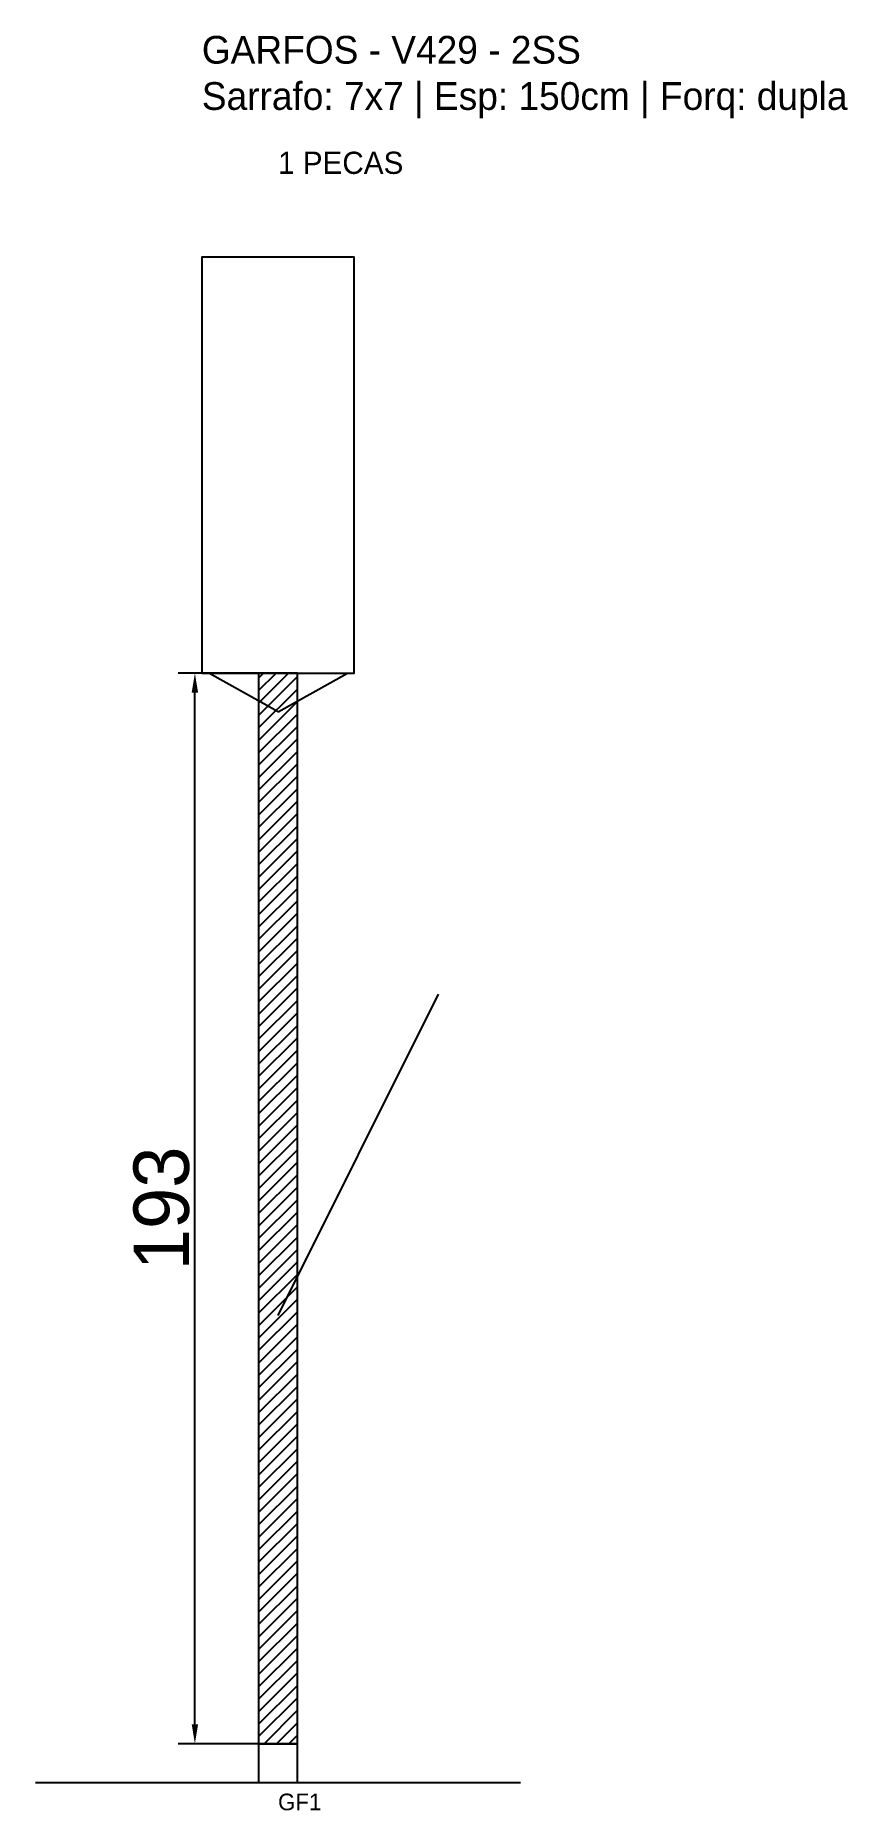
# Model space of a CAD drawing. Header units: metres. Extents: x -30 to 116, y -12 to 308.
import ezdxf

# ---------------------------------------------------------------- set-up
doc = ezdxf.new("R2010")
doc.units = ezdxf.units.M
for name, color, linetype in [('BARRA_ANCORAGEM', 1, 'Continuous'), ('COTA', 241, 'Continuous'), ('GARFOS OK', 3, 'Continuous'), ('NOME DA VIGA', 6, 'Continuous'), ('SARR_7x7', 40, 'Continuous'), ('VIGAS', 3, 'Continuous')]:
    doc.layers.add(name, color=color, linetype=linetype)
doc.dimstyles.new('EZ DXF', dxfattribs={"dimtxt": 10, "dimasz": 3.5, "dimexe": 3, "dimexo": 1.5, "dimgap": 1, "dimtad": 1, "dimdec": 1, "dimdsep": 46, "dimcen": 2.5, "dimazin": 3, "dimtfac": 1, "dimtmove": 0, "dimatfit": 3})

msp = doc.modelspace()

# ---------------------------------------------------------------- hatches: boundary and pattern name
at = {"layer": 'COTA'}
h = msp.add_hatch(dxfattribs=at)
h.set_pattern_fill('ANSI31', scale=0.5)
h.paths.add_polyline_path([(10.25, 0), (17.25, 0), (17.25, 193), (10.25, 193)])

# ---------------------------------------------------------------- linework, layer by layer
at = {"layer": 'BARRA_ANCORAGEM'}
msp.add_line((13.75, 77.2), (42.7, 135.1), dxfattribs=at)
at = {"layer": 'GARFOS OK'}
for p, q in [((13.75, 186), (1.25, 193)), ((1.25, 193), (26.25, 193)), ((13.75, 186), (26.25, 193))]:
    msp.add_line(p, q, dxfattribs=at)
at = {"layer": 'GARFOS OK', "linetype": 'CONTINUOUS'}
msp.add_line((-30, -7), (57.5, -7), dxfattribs=at)
at = {"layer": 'GARFOS OK'}
msp.add_lwpolyline([(10.25, 0), (17.25, 0), (17.25, 193), (10.25, 193), (10.25, 0)], dxfattribs=at)
at = {"layer": 'SARR_7x7'}
msp.add_lwpolyline([(10.25, -7), (17.25, -7), (17.25, 0), (10.25, 0), (10.25, -7)], dxfattribs=at)
at = {"layer": 'VIGAS'}
msp.add_lwpolyline([(0, 193), (27.5, 193), (27.5, 268), (0, 268), (0, 193)], dxfattribs=at)

# ---------------------------------------------------------------- texts
at = {"layer": 'NOME DA VIGA'}
for s, height, p in [('1 PECAS', 4, (13.75, 283)), ('GF1', 3, (13.75, -12))]:
    msp.add_text(s, height=height, dxfattribs=at).set_placement(p)
at = {"layer": 'NOME DA VIGA', "insert": (0, 293), "char_height": 5, "attachment_point": 7}
msp.add_mtext('GARFOS - V429 - 2SS\\PSarrafo: 7x7 | Esp: 150cm | Forq: dupla', dxfattribs=at)

# ---------------------------------------------------------------- dimensions: what is measured, and where the dimension line sits
at = {"layer": 'COTA'}
msp.add_linear_dim(base=(-1.25, 0), p1=(13.75, 0), p2=(13.75, 193), angle=90, dimstyle='EZ DXF', dxfattribs=at).render()

doc.saveas('drawing.dxf')
